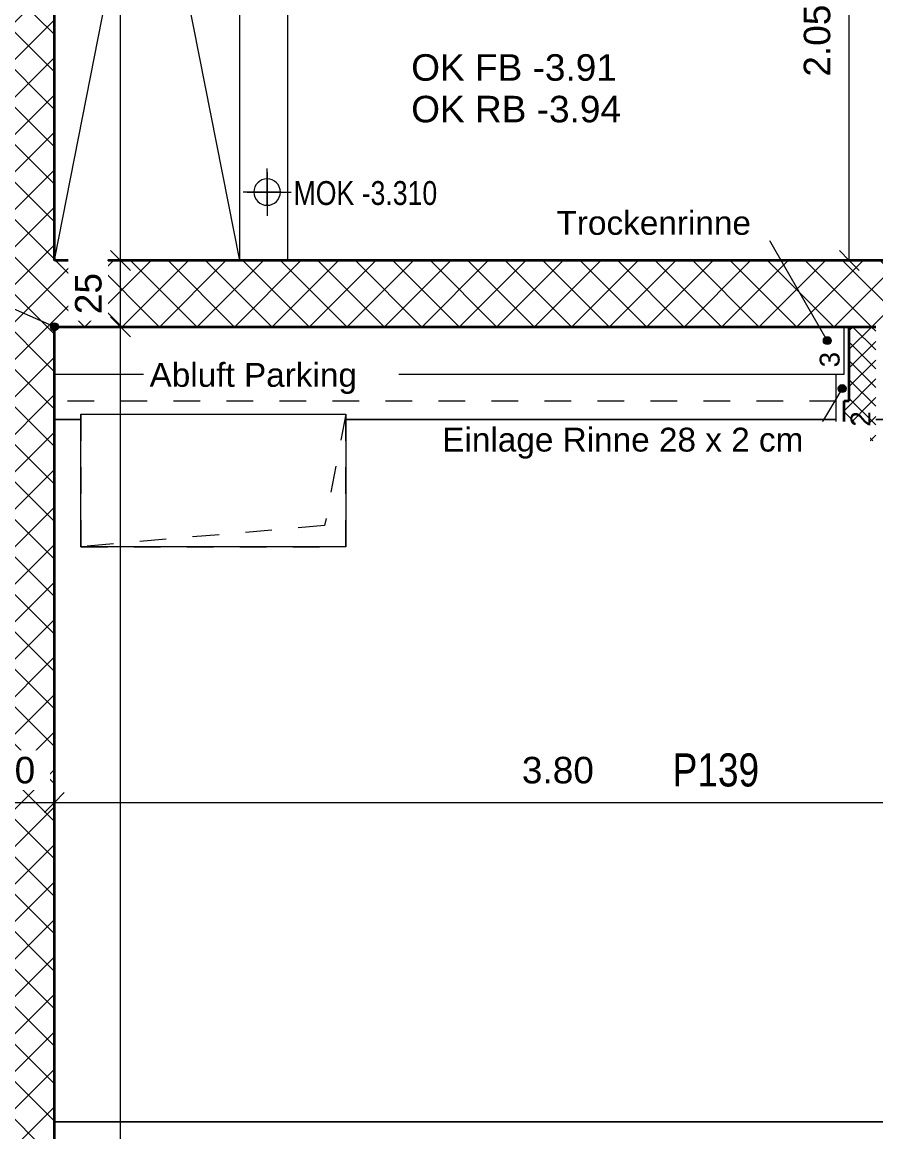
# Model space of a CAD drawing. Header units: metres. Extents: x -85.4 to -16.9, y -4 to 38.1.
# Drawn here: x -62.829 to -59.608, y 21.464 to 25.651 of the extents above; entities that cross this region are included whole.
import ezdxf

# ---------------------------------------------------------------- set-up
doc = ezdxf.new("R2010")
doc.units = ezdxf.units.M
doc.linetypes.add('Gestrichelt', pattern=[0.1, 0.05, -0.05])
doc.linetypes.add('Strichpunkt - Fein', pattern=[0.2, 0.1, -0.05, 0, -0.05])
for name, color, linetype, lineweight in [('A-____-____-DIMS', 7, 'Continuous', 5), ('A-____-____-DIMS-50', 7, 'Continuous', 5), ('A-DETL-GENF-OTLN', 7, 'Continuous', 9), ('A-FLOR-____-OTLN', 7, 'Continuous', 9), ('A-GENM-____-OTLN', 7, 'Continuous', 9), ('A-WALL-____-MCUT', 7, 'Continuous', 35), ('A-WALL-____-PATT', 7, 'Continuous', 35), ('C-PRKG-____-IDEN', 7, 'Continuous', 5), ('C-PRKG-____-OTLN', 7, 'Continuous', 9), ('G-____-____-DIMS', 7, 'Continuous', 5), ('I-WALL-____-OTLN', 7, 'Continuous', 9), ('Text', 7, 'Continuous', 5)]:
    doc.layers.add(name, color=color, linetype=linetype, lineweight=lineweight)
doc.layers.add('A-DETL-____-OTLN', color=5, linetype='Continuous', lineweight=9, true_color=0x0000ff)
doc.styles.add('Arial', font='arial.ttf', dxfattribs={"height": 0.09})
doc.styles.add('Arial_1', font='arial.ttf', dxfattribs={"height": 0.075})
doc.styles.add('Arial_2', font='arial.ttf', dxfattribs={"height": 0.1})
doc.styles.add('Arial_3', font='arial.ttf', dxfattribs={"width": 0.8, "height": 0.125})
doc.styles.add('Arial_5', font='arial.ttf', dxfattribs={"width": 0.8, "height": 0.09})
doc.dimstyles.new('SUB_Rohbau_fein', dxfattribs={"dimscale": 0.3048, "dimtxt": 0.102026, "dimasz": 0.246063, "dimexe": 0.164042, "dimexo": 0.0625, "dimgap": 0.123031, "dimtad": 1, "dimrnd": 0.005, "dimzin": 0, "dimdsep": 46, "dimtxsty": 'Arial_2', "dimblk1": 'OBLIQUE', "dimblk2": 'OBLIQUE', "dimsah": 1, "dimcen": 0.09, "dimazin": 0, "dimtfac": 1, "dimtdec": 4, "dimtix": 1, "dimtmove": 0, "dimatfit": 3, "dimfxl": 0.164042, "dimfxlon": 1, "dimtvp": 1, "dimtfill": 1, "dimtolj": 1, "dimtzin": 0, "dimarcsym": 2})
doc.dimstyles.new('SUB_Rohbau_fein_1', dxfattribs={"dimscale": 0.3048, "dimtxt": 0.102026, "dimasz": 0.246063, "dimexe": 0.164042, "dimexo": 0.0625, "dimgap": 0.123031, "dimtad": 1, "dimrnd": 0.005, "dimzin": 0, "dimdsep": 46, "dimtxsty": 'Arial_2', "dimblk1": 'OBLIQUE', "dimblk2": 'OBLIQUE', "dimsah": 1, "dimcen": 0.09, "dimazin": 0, "dimtfac": 1, "dimtdec": 4, "dimtix": 1, "dimtmove": 2, "dimatfit": 3, "dimfxl": 0.164042, "dimfxlon": 1, "dimtvp": 1, "dimtfill": 1, "dimtolj": 1, "dimtzin": 0, "dimarcsym": 2})
doc.dimstyles.new('SUB_Rohbau_fein_2', dxfattribs={"dimscale": 0.3048, "dimtxt": 0.102026, "dimasz": 0.246063, "dimexe": 0.164042, "dimexo": 0.0625, "dimgap": 0.123031, "dimtad": 1, "dimdec": 1, "dimlfac": 100, "dimrnd": 0.5, "dimdsep": 46, "dimtxsty": 'Arial_2', "dimblk1": 'OBLIQUE', "dimblk2": 'OBLIQUE', "dimsah": 1, "dimcen": 0.09, "dimazin": 0, "dimtfac": 1, "dimtdec": 4, "dimtix": 1, "dimtmove": 0, "dimatfit": 3, "dimfxl": 0.164042, "dimfxlon": 1, "dimtvp": 1, "dimtfill": 1, "dimtolj": 1, "dimtzin": 0, "dimarcsym": 2})
pattern_1 = [(45, (-1.5, -0.67223), (-0.07071068, 0.07071068), []), (135, (-1.5, -0.67223), (-0.07071068, -0.07071068), [])]

# ---------------------------------------------------------------- blocks, each defined once
blk = doc.blocks.new('PP_Parkplatz - 2650 x 5000-8868460--01_UG_OK_FFB_AF_lo')
at = {"layer": 'C-PRKG-____-OTLN', "color": 253, "true_color": 0x999999}
for p, q in [((-62.708, 24.151), (-62.608, 24.151)), ((-62.708, 24.151), (-62.708, 21.5016)), ((-62.608, 24.151), (-62.708, 24.151)), ((-62.708, 24.151), (-62.608, 24.151)), ((-62.708, 21.5016), (-62.708, 24.151)), ((-61.608, 24.151), (-59.758, 24.151)), ((-59.758, 24.151), (-61.608, 24.151)), ((-61.608, 24.151), (-59.758, 24.151)), ((-59.608, 24.151), (-57.708, 24.151)), ((-57.708, 24.151), (-59.608, 24.151)), ((-59.608, 24.151), (-57.708, 24.151)), ((-57.708, 24.151), (-57.708, 21.5016)), ((-57.708, 21.5016), (-57.708, 24.151)), ((-57.708, 24.151), (-57.708, 21.5016)), ((-57.708, 24.151), (-57.708, 24.151)), ((-62.708, 21.5016), (-57.708, 21.5016)), ((-62.708, 21.5016), (-57.708, 21.5016)), ((-57.708, 21.5016), (-62.708, 21.5016)), ((-57.708, 21.5016), (-57.708, 21.5016))]:
    blk.add_line(p, q, dxfattribs=at)
blk = doc.blocks.new('AM_Deckenöffnung rechteckig - DD-31170945--01_UG_OK_FFB_AF_lo')
at = {"layer": 'A-GENM-____-OTLN'}
for p, q in [((-0.25, 0.5), (0.25, 0.5)), ((-0.25, -0.5), (-0.25, 0.5)), ((0.25, 0.5), (0.25, -0.5)), ((0.25, -0.5), (-0.25, -0.5))]:
    blk.add_line(p, q, dxfattribs=at)
blk = doc.blocks.new('AM_BD_DD_Symbol - DD-31170954--01_UG_OK_FFB_AF_lo')
at = {"layer": 'A-DETL-GENF-OTLN', "linetype": 'Strichpunkt - Fein'}
for p, q in [((0.5, 0), (0, 0)), ((0, -1), (0, 0)), ((0, 0), (0.42, -0.08)), ((0.5, -1), (0.5, 0)), ((0.42, -0.08), (0.5, -1)), ((0, -1), (0.5, -1))]:
    blk.add_line(p, q, dxfattribs=at)
blk = doc.blocks.new('DIMBLOCK235--01_UG_OK_FFB_AF_lo')
at = {"layer": 'A-____-____-DIMS-50'}
for p, q in [((-62.458, 24.5016), (-62.4955, 24.5391)), ((-62.458, 24.5016), (-62.508, 24.5016)), ((-62.458, 12.5516), (-62.458, 24.5016)), ((-62.458, 24.5016), (-62.4205, 24.4641)), ((-62.458, 24.5016), (-62.408, 24.5016)), ((-62.458, 12.5516), (-62.4955, 12.5891)), ((-62.458, 12.5516), (-62.508, 12.5516)), ((-62.458, 12.5516), (-62.4205, 12.5141)), ((-62.458, 12.5516), (-62.408, 12.5516))]:
    blk.add_line(p, q, dxfattribs=at)
at = {"layer": 'A-____-____-DIMS-50', "color": 0, "insert": (-62.63, 18.3521), "char_height": 0.1, "width": 0.418697, "attachment_point": 1, "rotation": 90, "line_spacing_factor": 0.941778, "style": 'Arial_2', "bg_fill": 3, "box_fill_scale": 1.25, "bg_fill_color": 256, "bg_fill_true_color": 13158600, "bg_fill_transparency": 0}
blk.add_mtext('11.95', dxfattribs=at)
blk = doc.blocks.new('_Oblique')
at = {"color": 0, "linetype": 'ByBlock', "lineweight": -2}
blk.add_line((-0.5, -0.5), (0.5, 0.5), dxfattribs=at)
blk = doc.blocks.new('DIMBLOCK236--01_UG_OK_FFB_AF_lo')
at = {"layer": 'A-____-____-DIMS-50'}
for p, q in [((-62.458, 24.7516), (-62.4955, 24.7891)), ((-62.458, 24.7516), (-62.508, 24.7516)), ((-62.458, 24.5016), (-62.458, 24.7516)), ((-62.458, 24.7516), (-62.4205, 24.7141)), ((-62.458, 24.7516), (-62.408, 24.7516)), ((-62.458, 24.5016), (-62.4955, 24.5391)), ((-62.458, 24.5016), (-62.508, 24.5016)), ((-62.458, 24.5016), (-62.4205, 24.4641)), ((-62.458, 24.5016), (-62.408, 24.5016))]:
    blk.add_line(p, q, dxfattribs=at)
at = {"layer": 'A-____-____-DIMS-50', "color": 0, "insert": (-62.63, 24.549), "char_height": 0.1, "width": 0.186088, "attachment_point": 1, "rotation": 90, "line_spacing_factor": 0.941778, "style": 'Arial_2', "bg_fill": 3, "box_fill_scale": 1.25, "bg_fill_color": 256, "bg_fill_true_color": 13158600, "bg_fill_transparency": 0}
blk.add_mtext('25', dxfattribs=at)
blk = doc.blocks.new('DIMBLOCK237--01_UG_OK_FFB_AF_lo')
at = {"layer": 'A-____-____-DIMS-50'}
for p, q in [((-62.458, 28.3016), (-62.4955, 28.3391)), ((-62.458, 28.3016), (-62.508, 28.3016)), ((-62.458, 24.7516), (-62.458, 28.3016)), ((-62.458, 28.3016), (-62.4205, 28.2641)), ((-62.458, 28.3016), (-62.408, 28.3016)), ((-62.458, 24.7516), (-62.4955, 24.7891)), ((-62.458, 24.7516), (-62.508, 24.7516)), ((-62.458, 24.7516), (-62.4205, 24.7141)), ((-62.458, 24.7516), (-62.408, 24.7516))]:
    blk.add_line(p, q, dxfattribs=at)
at = {"layer": 'A-____-____-DIMS-50', "color": 0, "insert": (-62.63, 26.3909), "char_height": 0.1, "width": 0.325653, "attachment_point": 1, "rotation": 90, "line_spacing_factor": 0.941778, "style": 'Arial_2', "bg_fill": 3, "box_fill_scale": 1.25, "bg_fill_color": 256, "bg_fill_true_color": 13158600, "bg_fill_transparency": 0}
blk.add_mtext('3.55', dxfattribs=at)
blk = doc.blocks.new('DIMBLOCK344--01_UG_OK_FFB_AF_lo')
at = {"layer": 'A-____-____-DIMS-50'}
for p, q in [((-59.708, 26.8016), (-59.758, 26.8016)), ((-59.708, 26.8016), (-59.7455, 26.8391)), ((-59.708, 24.7516), (-59.708, 26.8016)), ((-59.708, 26.8016), (-59.6705, 26.7641)), ((-59.708, 26.8016), (-59.658, 26.8016)), ((-59.708, 24.7516), (-59.7455, 24.7891)), ((-59.708, 24.7516), (-59.758, 24.7516)), ((-59.708, 24.7516), (-59.6705, 24.7141)), ((-59.708, 24.7516), (-59.658, 24.7516))]:
    blk.add_line(p, q, dxfattribs=at)
at = {"layer": 'A-____-____-DIMS-50', "color": 0, "insert": (-59.88, 25.4452), "char_height": 0.1, "width": 0.325653, "attachment_point": 1, "rotation": 90, "line_spacing_factor": 0.941778, "style": 'Arial_2', "bg_fill": 3, "box_fill_scale": 1.25, "bg_fill_color": 256, "bg_fill_true_color": 13158600, "bg_fill_transparency": 0}
blk.add_mtext('2.05', dxfattribs=at)
blk = doc.blocks.new('Höhenkoten - Kreuz leer-8422377--01_UG_OK_FFB_AF_lo')
at = {"layer": 'G-____-____-DIMS'}
for p, q in [((0, 0.0024), (0, 0.003182)), ((0, 0.0029), (0, -0.0001)), ((0, 0.0024), (0, 0.0014)), ((0, 0.0014), (0, 0.0024)), ((-0.001, 0.0014), (-0.0018, 0.0014)), ((-0.0015, 0.0014), (0.0015, 0.0014)), ((0, 0.0014), (-0.001, 0.0014)), ((-0.001, 0.0014), (0, 0.0014)), ((0, 0.0004), (0, 0.0014)), ((0, 0.0014), (0.001, 0.0014)), ((0.001, 0.0014), (0, 0.0014)), ((0, 0.0014), (0, 0.0004)), ((0.001, 0.0014), (0.001826, 0.0014)), ((0, 0.0004), (0, -0.000388))]:
    blk.add_line(p, q, dxfattribs=at)
for start, end in [(360, 180), (90, 180), (360, 90), (180, 270), (180, 360), (270, 360)]:
    blk.add_arc((0, 0.0014), 0.001, start, end, dxfattribs=at)
blk = doc.blocks.new('DIMBLOCK400--01_UG_OK_FFB_AF_lo')
at = {"layer": 'A-____-____-DIMS-50'}
for p, q in [((-63.008, 22.7066), (-63.008, 22.7566)), ((-63.008, 22.7066), (-62.9705, 22.7441)), ((-62.708, 22.7066), (-62.708, 22.7566)), ((-62.708, 22.7066), (-62.6705, 22.7441)), ((-63.008, 22.7066), (-63.0455, 22.6691)), ((-63.008, 22.7066), (-62.708, 22.7066)), ((-63.008, 22.7066), (-63.008, 22.6566)), ((-62.708, 22.7066), (-62.7455, 22.6691)), ((-62.708, 22.7066), (-62.708, 22.6566))]:
    blk.add_line(p, q, dxfattribs=at)
at = {"layer": 'A-____-____-DIMS-50', "color": 0, "insert": (-62.9356, 22.8786), "char_height": 0.1, "width": 0.186088, "attachment_point": 1, "line_spacing_factor": 0.941778, "style": 'Arial_2', "bg_fill": 3, "box_fill_scale": 1.25, "bg_fill_color": 256, "bg_fill_true_color": 13158600, "bg_fill_transparency": 0}
blk.add_mtext('30', dxfattribs=at)
blk = doc.blocks.new('DIMBLOCK401--01_UG_OK_FFB_AF_lo')
at = {"layer": 'A-____-____-DIMS-50'}
for p, q in [((-62.708, 22.7066), (-62.708, 22.7566)), ((-62.708, 22.7066), (-62.6705, 22.7441)), ((-58.908, 22.7066), (-58.908, 22.7566)), ((-58.908, 22.7066), (-58.8705, 22.7441)), ((-62.708, 22.7066), (-62.7455, 22.6691)), ((-62.708, 22.7066), (-58.908, 22.7066)), ((-62.708, 22.7066), (-62.708, 22.6566)), ((-58.908, 22.7066), (-58.9455, 22.6691)), ((-58.908, 22.7066), (-58.908, 22.6566))]:
    blk.add_line(p, q, dxfattribs=at)
at = {"layer": 'A-____-____-DIMS-50', "color": 0, "insert": (-60.9437, 22.8786), "char_height": 0.1, "width": 0.325653, "attachment_point": 1, "line_spacing_factor": 0.941778, "style": 'Arial_2', "bg_fill": 3, "box_fill_scale": 1.25, "bg_fill_color": 256, "bg_fill_true_color": 13158600, "bg_fill_transparency": 0}
blk.add_mtext('3.80', dxfattribs=at)

msp = doc.modelspace()

# ---------------------------------------------------------------- hatches: boundary and pattern name
at = {"layer": 'A-DETL-GENF-OTLN', "true_color": 0xc0c0c0}
h = msp.add_hatch(dxfattribs=at)
h.set_pattern_fill('FP_14', color=9, style=0, pattern_type=2)
h.set_pattern_definition([(45, (-1.5, -0.67223), (-0.03535534, 0.03535534), []), (135, (-1.5, -0.67223), (-0.03535534, -0.03535534), [])])
h.paths.add_polyline_path([(-59.608, 24.0716), (-59.608, 24.5016), (-59.708, 24.5016), (-59.708, 24.2216), (-59.728, 24.2216), (-59.728, 24.0716), (-59.6782, 24.0716)])
at = {"layer": 'A-WALL-____-PATT', "lineweight": 9}
h = msp.add_hatch(dxfattribs=at)
h.set_pattern_fill('FP_1', color=256, style=0, pattern_type=2)
h.set_pattern_definition(pattern_1)
h.paths.add_polyline_path([(-62.708, 12.8516), (-62.708, 28.1075), (-63.008, 28.1075), (-63.008, 12.8516)])
h = msp.add_hatch(dxfattribs=at)
h.set_pattern_fill('FP_1', color=256, style=0, pattern_type=2)
h.set_pattern_definition(pattern_1)
h.paths.add_polyline_path([(-57.958, 24.5016), (-57.958, 24.7516), (-62.708, 24.7516), (-62.708, 24.5016), (-59.608, 24.5016)])
at = {"layer": 'G-____-____-DIMS', "lineweight": 9}
h = msp.add_hatch(color=256, dxfattribs=at)
edge = h.paths.add_edge_path()
edge.add_arc((-62.708, 24.5016), 0.015, 0, 360)
at = {"layer": 'Text'}
h = msp.add_hatch(color=256, dxfattribs=at)
edge = h.paths.add_edge_path()
edge.add_arc((-59.791, 24.4491), 0.015, 0, 360)
h = msp.add_hatch(color=256, dxfattribs=at)
edge = h.paths.add_edge_path()
edge.add_arc((-59.735, 24.2685), 0.015, 0, 360)

# ---------------------------------------------------------------- linework, layer by layer
at = {"layer": 'A-DETL-____-OTLN', "color": 7}
for p, q in [((-59.728, 24.3222), (-59.728, 24.5016)), ((-59.758, 24.0716), (-59.758, 24.3222)), ((-59.758, 24.3222), (-59.728, 24.3222))]:
    msp.add_line(p, q, dxfattribs=at)
at = {"layer": 'A-DETL-____-OTLN', "color": 7, "lineweight": 35}
for p, q in [((-59.728, 24.5016), (-59.608, 24.5016)), ((-59.708, 24.2216), (-59.708, 24.5016)), ((-59.728, 24.0716), (-59.728, 24.2216)), ((-59.728, 24.2216), (-59.708, 24.2216))]:
    msp.add_line(p, q, dxfattribs=at)
at = {"layer": 'A-DETL-____-OTLN', "color": 7, "linetype": 'Gestrichelt'}
msp.add_line((-59.758, 24.2209), (-62.708, 24.2209), dxfattribs=at)
at = {"layer": 'A-FLOR-____-OTLN'}
for p, q in [((-62.008, 28.3016), (-62.708, 24.7591)), ((-62.008, 24.7516), (-62.708, 28.294)), ((-59.728, 24.5009), (-62.708, 24.5009)), ((-59.758, 24.3216), (-62.708, 24.3216))]:
    msp.add_line(p, q, dxfattribs=at)
at = {"layer": 'A-WALL-____-MCUT'}
for p, q in [((-62.708, 24.7516), (-62.708, 28.3016)), ((-57.958, 24.7516), (-62.708, 24.7516)), ((-62.708, 24.5016), (-59.728, 24.5016)), ((-62.708, 12.5516), (-62.708, 24.5016))]:
    msp.add_line(p, q, dxfattribs=at)
at = {"layer": 'G-____-____-DIMS'}
msp.add_line((-62.708, 24.5016), (-63.3309, 24.7729), dxfattribs=at)
at = {"layer": 'G-____-____-DIMS', "lineweight": 9}
msp.add_circle((-62.708, 24.5016), 0.015, dxfattribs=at)
at = {"layer": 'I-WALL-____-OTLN'}
for p, q in [((-62.008, 24.7516), (-62.008, 28.3016)), ((-61.828, 28.3016), (-61.828, 24.7516))]:
    msp.add_line(p, q, dxfattribs=at)
at = {"layer": 'Text'}
for p, q in [((-59.735, 24.2685), (-59.8489, 24.0756)), ((-59.8489, 24.0756), (-59.8797, 24.0756))]:
    msp.add_line(p, q, dxfattribs=at)
for centre in [(-59.791, 24.4491), (-59.735, 24.2685)]:
    msp.add_circle(centre, 0.015, dxfattribs=at)

# ---------------------------------------------------------------- block references
at = {"layer": 'A-GENM-____-OTLN', "rotation": 270.0000000000005}
for name, p in [('AM_Deckenöffnung rechteckig - DD-31170945--01_UG_OK_FFB_AF_lo', (-62.108, 23.9216)), ('AM_BD_DD_Symbol - DD-31170954--01_UG_OK_FFB_AF_lo', (-61.608, 24.1716))]:
    msp.add_blockref(name, p, dxfattribs=at)
at = {"layer": 'C-PRKG-____-OTLN', "color": 253, "true_color": 0x999999}
msp.add_blockref('PP_Parkplatz - 2650 x 5000-8868460--01_UG_OK_FFB_AF_lo', (0, 0), dxfattribs=at)
at = {"layer": 'G-____-____-DIMS', "xscale": 49.99999999999998, "yscale": 49.99999999999998, "zscale": 49.99999999999998}
msp.add_blockref('Höhenkoten - Kreuz leer-8422377--01_UG_OK_FFB_AF_lo', (-61.9052, 24.9398), dxfattribs=at)

# ---------------------------------------------------------------- texts
at = {"layer": 'G-____-____-DIMS', "attachment_point": 1, "line_spacing_factor": 0.941778}
for s, insert, char_height, width, style in [('OK FB -3.91\\POK RB -3.94', (-61.3613, 25.53), 0.1, 0.946353, 'Arial_2'), ('MOK -3.310', (-61.8053, 25.0512), 0.09, 0.641259, 'Arial_5')]:
    msp.add_mtext(s, dxfattribs=dict(at, insert=insert, char_height=char_height, width=width, style=style))
at = {"layer": 'Text', "insert": (-59.8197, 24.3484), "char_height": 0.075, "width": 0.020042, "attachment_point": 1, "rotation": 90, "style": 'Arial_1'}
msp.add_mtext('3', dxfattribs=at)

# ---------------------------------------------------------------- next in the draw order: texts
at = {"layer": 'C-PRKG-____-IDEN', "insert": (-60.3746, 22.8918), "char_height": 0.125, "width": 0.391223, "attachment_point": 1, "style": 'Arial_3', "bg_fill": 3, "box_fill_scale": 1.25, "bg_fill_color": 256, "bg_fill_true_color": 13158600, "bg_fill_transparency": 0}
msp.add_mtext('P139', dxfattribs=at)
at = {"layer": 'Text', "char_height": 0.09, "attachment_point": 1, "style": 'Arial', "bg_fill": 3, "box_fill_scale": 1.25, "bg_fill_color": 256, "bg_fill_true_color": 13158600, "bg_fill_transparency": 0}
for s, insert, width in [('Abluft Parking', (-62.3487, 24.3649), 0.917932), ('Einlage Rinne 28 x 2 cm', (-61.2441, 24.1206), 1.59135)]:
    msp.add_mtext(s, dxfattribs=dict(at, insert=insert, width=width))

# ---------------------------------------------------------------- next in the draw order: dimensions: what is measured, and where the dimension line sits
at = {"layer": 'A-____-____-DIMS'}
dim = msp.add_linear_dim(base=(-59.708, 26.8016), p1=(-59.758, 24.7516), p2=(-59.658, 26.8016), angle=90, dimstyle='SUB_Rohbau_fein_1', override={"dimpost": '<>', "dimfxl": 2.052438}, dxfattribs=at)
dim.commit()
dim.dimension.update_dxf_attribs({"geometry": 'DIMBLOCK344--01_UG_OK_FFB_AF_lo', "text_midpoint": (-59.8134, 25.6081), "dimtype": 160, "text_rotation": 90})
dim = msp.add_linear_dim(base=(-62.458, 24.5016), p1=(-62.508, 12.5516), p2=(-62.508, 24.5016), angle=90, dimstyle='SUB_Rohbau_fein', override={"dimpost": '<>', "dimfxl": 11.95}, dxfattribs=at)
dim.commit()
dim.dimension.update_dxf_attribs({"geometry": 'DIMBLOCK235--01_UG_OK_FFB_AF_lo', "text_midpoint": (-62.5466, 18.5266)})

# ---------------------------------------------------------------- next in the draw order: linework, layer by layer
at = {"layer": 'Text'}
msp.add_line((-59.791, 24.4491), (-60.0475, 24.8935), dxfattribs=at)

# ---------------------------------------------------------------- next in the draw order: texts
at = {"layer": 'Text', "insert": (-59.7033, 24.1246), "char_height": 0.075, "width": 0.020042, "attachment_point": 1, "rotation": 90, "style": 'Arial_1'}
msp.add_mtext('2', dxfattribs=at)

# ---------------------------------------------------------------- next in the draw order: dimensions: what is measured, and where the dimension line sits
at = {"layer": 'A-____-____-DIMS'}
dim = msp.add_linear_dim(base=(-62.458, 24.7516), p1=(-62.508, 24.5016), p2=(-62.508, 24.7516), angle=90, dimstyle='SUB_Rohbau_fein_2', override={"dimpost": '<>', "dimfxl": 0.25}, dxfattribs=at)
dim.commit()
dim.dimension.update_dxf_attribs({"geometry": 'DIMBLOCK236--01_UG_OK_FFB_AF_lo', "text_midpoint": (-62.5466, 24.6266)})
dim = msp.add_linear_dim(base=(-62.708, 22.7066), p1=(-63.008, 22.7566), p2=(-62.708, 22.7566), dimstyle='SUB_Rohbau_fein_2', override={"dimpost": '<>', "dimfxl": 0.3}, dxfattribs=at)
dim.commit()
dim.dimension.update_dxf_attribs({"geometry": 'DIMBLOCK400--01_UG_OK_FFB_AF_lo', "text_midpoint": (-62.858, 22.7952)})

# ---------------------------------------------------------------- next in the draw order: texts
at = {"layer": 'Text', "insert": (-60.8129, 24.9385), "char_height": 0.09, "width": 0.865822, "attachment_point": 1, "style": 'Arial', "bg_fill": 3, "box_fill_scale": 1.25, "bg_fill_color": 256, "bg_fill_true_color": 13158600, "bg_fill_transparency": 0}
msp.add_mtext('Trockenrinne', dxfattribs=at)

# ---------------------------------------------------------------- next in the draw order: dimensions: what is measured, and where the dimension line sits
at = {"layer": 'A-____-____-DIMS'}
dim = msp.add_linear_dim(base=(-62.458, 28.3016), p1=(-62.508, 24.7516), p2=(-62.508, 28.3016), angle=90, dimstyle='SUB_Rohbau_fein', override={"dimpost": '<>', "dimfxl": 3.55}, dxfattribs=at)
dim.commit()
dim.dimension.update_dxf_attribs({"geometry": 'DIMBLOCK237--01_UG_OK_FFB_AF_lo', "text_midpoint": (-62.5466, 26.5266)})
dim = msp.add_linear_dim(base=(-58.908, 22.7066), p1=(-62.708, 22.7566), p2=(-58.908, 22.6566), dimstyle='SUB_Rohbau_fein', override={"dimpost": '<>', "dimfxl": 3.801316}, dxfattribs=at)
dim.commit()
dim.dimension.update_dxf_attribs({"geometry": 'DIMBLOCK401--01_UG_OK_FFB_AF_lo', "text_midpoint": (-60.808, 22.7952)})

doc.saveas('drawing.dxf')
